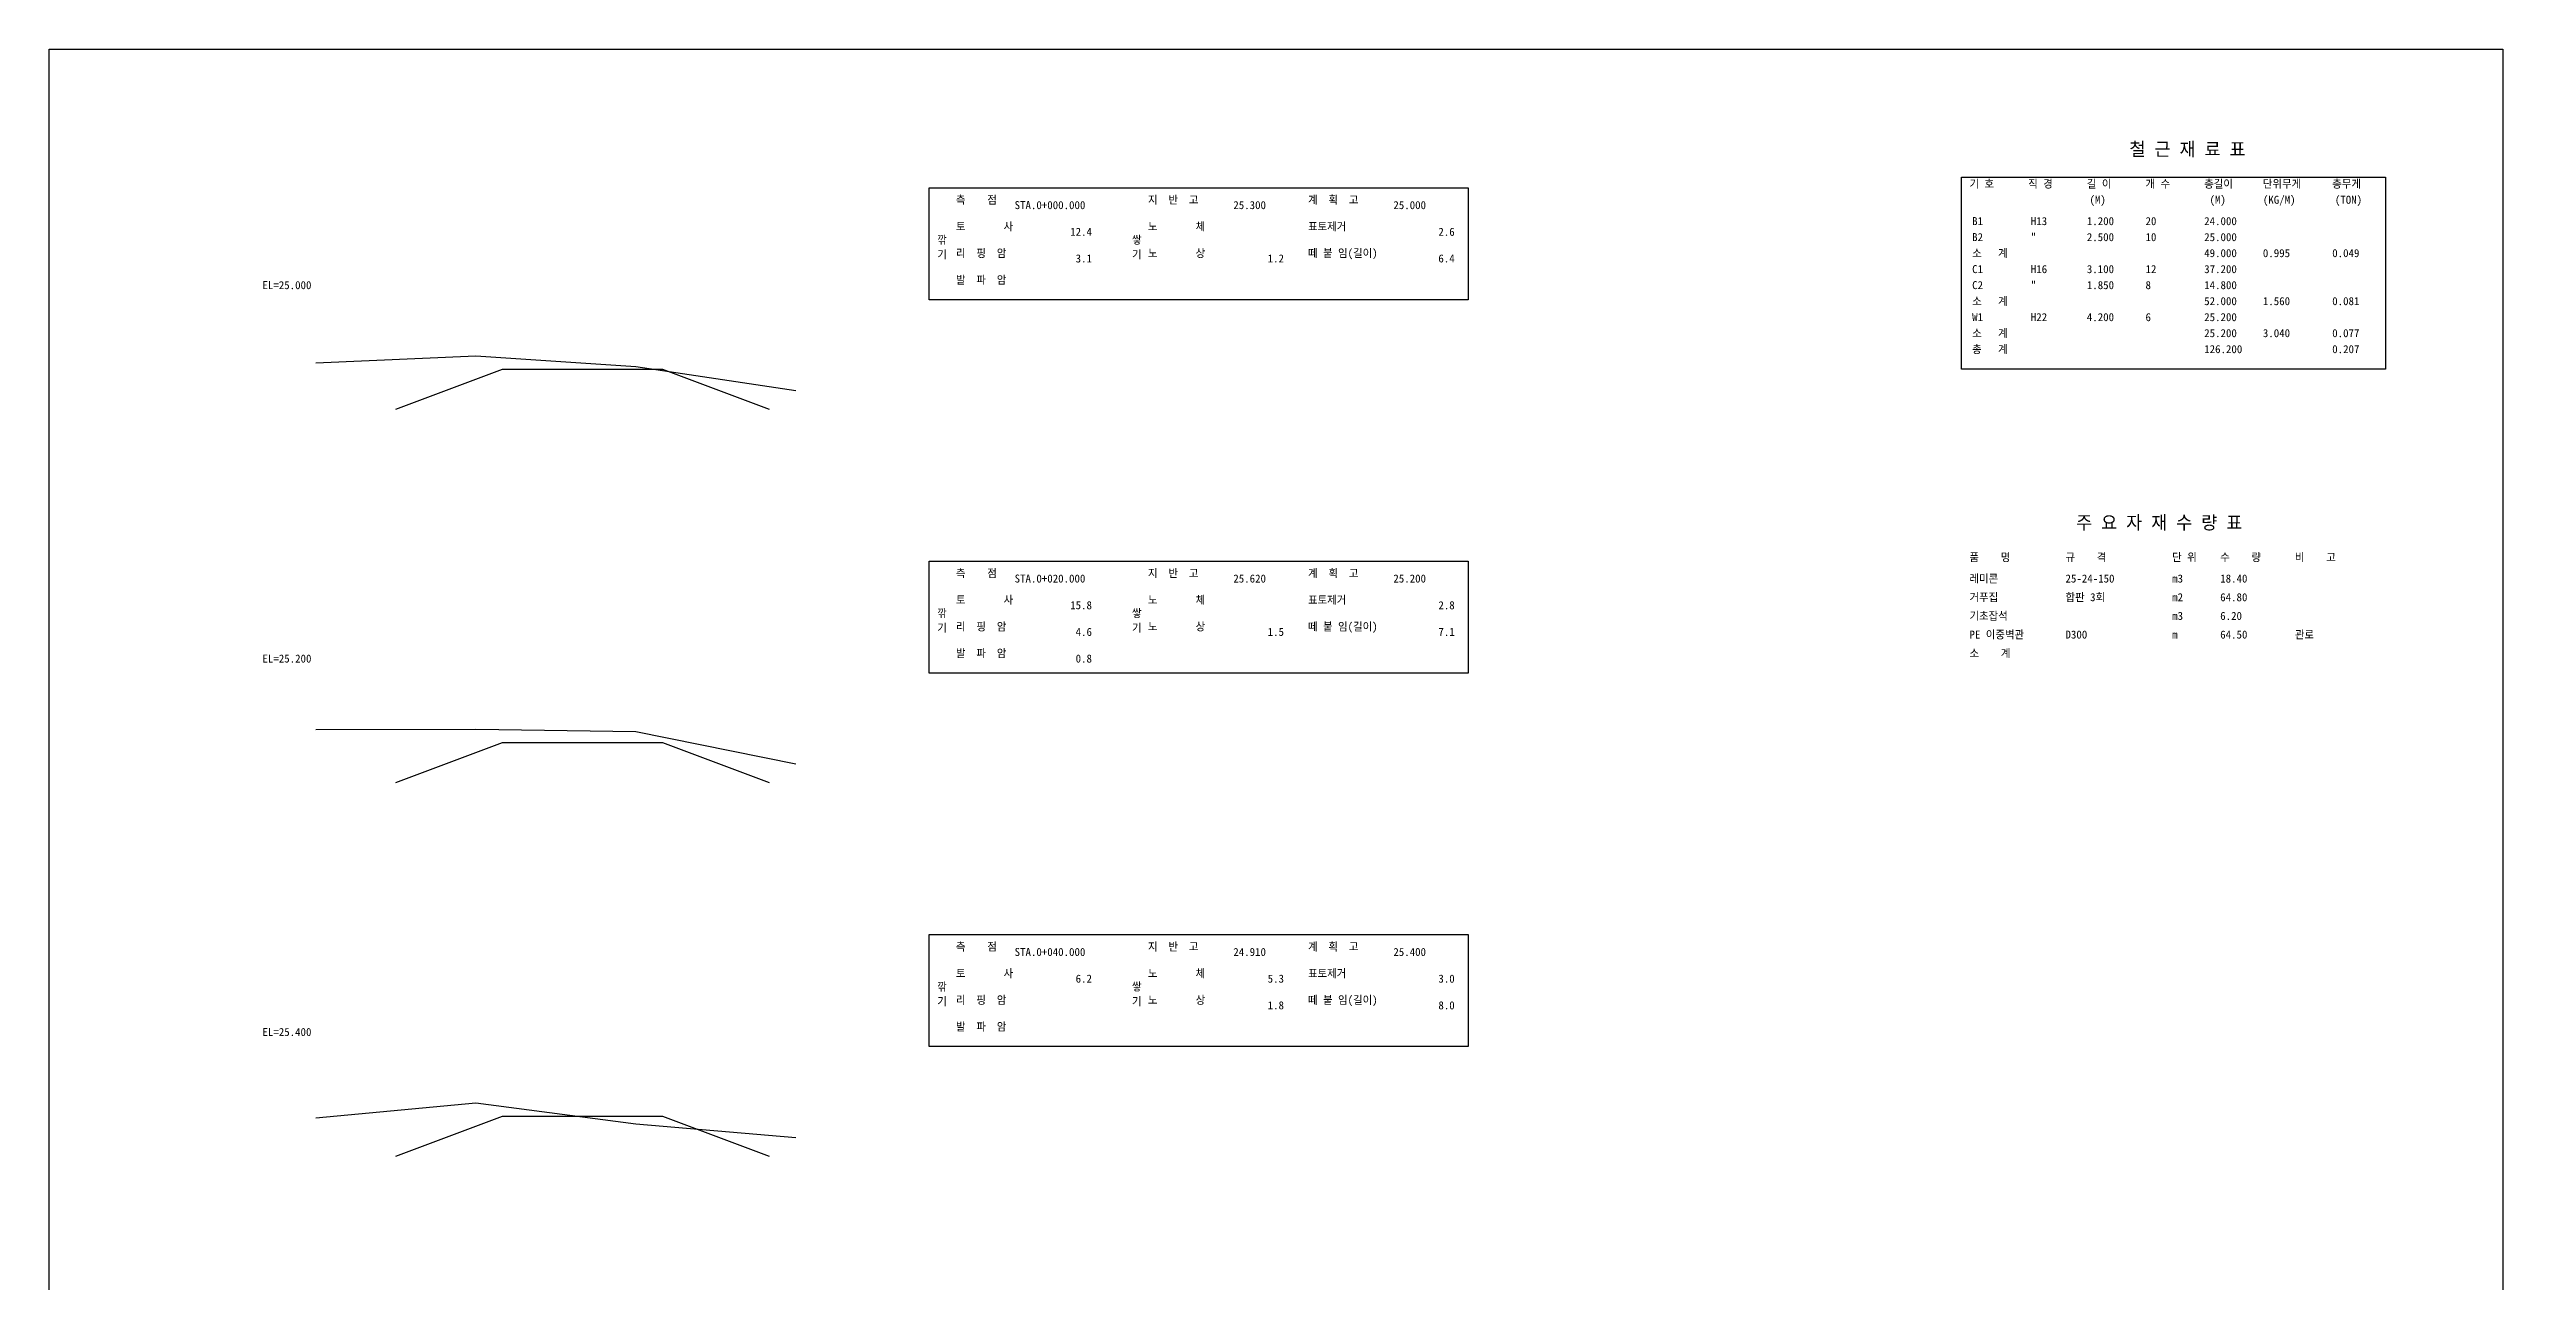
# Model space of a CAD drawing. Header units: metres. Extents: x -32 to 60, y -92 to 6.
# Drawn here: x -32 to 60, y -40.2 to 6 of the extents above; entities that cross this region are included whole.
import ezdxf
from ezdxf.enums import TextEntityAlignment as Align

# ---------------------------------------------------------------- set-up
doc = ezdxf.new("R2010")
doc.units = ezdxf.units.M
for name, color, linetype in [('C-계획', 1, 'Continuous'), ('C-글자', 7, 'Continuous'), ('C-단면', 7, 'Continuous'), ('C-도곽', 8, 'Continuous'), ('C-표', 3, 'Continuous')]:
    doc.layers.add(name, color=color, linetype=linetype)

msp = doc.modelspace()

# ---------------------------------------------------------------- linework, layer by layer
at = {"layer": 'C-계획'}
for points in [[(-19, -7.5), (-15, -6), (-9, -6), (-5, -7.5)], [(-19, -21.5), (-15, -20), (-9, -20), (-5, -21.5)], [(-19, -35.5), (-15, -34), (-9, -34), (-5, -35.5)]]:
    msp.add_lwpolyline(points, dxfattribs=at)
at = {"layer": 'C-단면'}
for points in [[(-22, -5.76), (-16, -5.5), (-10, -5.9), (-4, -6.8)], [(-22, -19.504), (-16, -19.5), (-10, -19.58), (-4, -20.8)], [(-22, -34.072), (-16, -33.5), (-10, -34.29), (-4, -34.8)]]:
    msp.add_lwpolyline(points, dxfattribs=at)
at = {"layer": 'C-도곽'}
msp.add_lwpolyline([(-32, 6), (60, 6), (60, -92), (-32, -92)], close=True, dxfattribs=at)
at = {"layer": 'C-표'}
for points in [[(39.7, 1.2), (55.6, 1.2), (55.6, -6), (39.7, -6)], [(1, 0.8), (21.2, 0.8), (21.2, -3.4), (1, -3.4)], [(1, -13.2), (21.2, -13.2), (21.2, -17.4), (1, -17.4)], [(1, -27.2), (21.2, -27.2), (21.2, -31.4), (1, -31.4)]]:
    msp.add_lwpolyline(points, close=True, dxfattribs=at)

# ---------------------------------------------------------------- texts
at = {"layer": 'C-글자'}
for s, height, p in [('철 근 재 료 표', 0.5, (46, 2)), ('기 호', 0.3, (40, 0.8)), ('직 경', 0.3, (42.2, 0.8)), ('길 이', 0.3, (44.4, 0.8)), ('개 수', 0.3, (46.6, 0.8)), ('총길이', 0.3, (48.8, 0.8)), ('단위무게', 0.3, (51, 0.8)), ('총무게', 0.3, (53.6, 0.8)), ('측    점', 0.3, (2, 0.2)), ('STA.0+000.000', 0.3, (4.2, 0)), ('지  반  고', 0.3, (9.2, 0.2)), ('25.300', 0.3, (12.4, 0)), ('계  획  고', 0.3, (15.2, 0.2)), ('25.000', 0.3, (18.4, 0)), ('(M)', 0.3, (44.5, 0.2)), ('(M)', 0.3, (49, 0.2)), ('(KG/M)', 0.3, (51, 0.2)), ('(TON)', 0.3, (53.7, 0.2)), ('토       사', 0.3, (2, -0.8)), ('노       체', 0.3, (9.2, -0.8)), ('표토제거', 0.3, (15.2, -0.8)), ('B1', 0.3, (40.1, -0.6)), ('B2', 0.3, (40.1, -1.2)), ('H13', 0.3, (42.3, -0.6)), ('"', 0.3, (42.3, -1.2)), ('2.500', 0.3, (44.4, -1.2)), ('1.200', 0.3, (44.4, -0.6)), ('20', 0.3, (46.6, -0.6)), ('10', 0.3, (46.6, -1.2)), ('24.000', 0.3, (48.8, -0.6)), ('25.000', 0.3, (48.8, -1.2)), ('깎', 0.3, (1.3, -1.3)), ('기', 0.3, (1.3, -1.85)), ('리  핑  암', 0.3, (2, -1.8)), ('쌓', 0.3, (8.6, -1.3)), ('기', 0.3, (8.6, -1.85)), ('노       상', 0.3, (9.2, -1.8)), ('떼 붙 임(길이)', 0.3, (15.2, -1.8)), ('소   계', 0.3, (40.1, -1.8)), ('49.000', 0.3, (48.8, -1.8)), ('0.995', 0.3, (51, -1.8)), ('0.049', 0.3, (53.6, -1.8)), ('EL=25.000', 0.3, (-24, -3)), ('발  파  암', 0.3, (2, -2.8)), ('C1', 0.3, (40.1, -2.4)), ('C2', 0.3, (40.1, -3)), ('H16', 0.3, (42.3, -2.4)), ('"', 0.3, (42.3, -3)), ('3.100', 0.3, (44.4, -2.4)), ('1.850', 0.3, (44.4, -3)), ('8', 0.3, (46.6, -3)), ('12', 0.3, (46.6, -2.4)), ('37.200', 0.3, (48.8, -2.4)), ('14.800', 0.3, (48.8, -3)), ('소   계', 0.3, (40.1, -3.6)), ('52.000', 0.3, (48.8, -3.6)), ('1.560', 0.3, (51, -3.6)), ('0.081', 0.3, (53.6, -3.6)), ('W1', 0.3, (40.1, -4.2)), ('소   계', 0.3, (40.1, -4.8)), ('H22', 0.3, (42.3, -4.2)), ('4.200', 0.3, (44.4, -4.2)), ('6', 0.3, (46.6, -4.2)), ('25.200', 0.3, (48.8, -4.2)), ('25.200', 0.3, (48.8, -4.8)), ('3.040', 0.3, (51, -4.8)), ('0.077', 0.3, (53.6, -4.8)), ('총   계', 0.3, (40.1, -5.4)), ('126.200', 0.3, (48.8, -5.4)), ('0.207', 0.3, (53.6, -5.4)), ('주 요 자 재 수 량 표', 0.5, (44, -12)), ('품    명', 0.3, (40, -13.2)), ('규    격', 0.3, (43.6, -13.2)), ('단 위', 0.3, (47.6, -13.2)), ('수    량', 0.3, (49.4, -13.2)), ('비    고', 0.3, (52.2, -13.2)), ('측    점', 0.3, (2, -13.8)), ('STA.0+020.000', 0.3, (4.2, -14)), ('지  반  고', 0.3, (9.2, -13.8)), ('25.620', 0.3, (12.4, -14)), ('계  획  고', 0.3, (15.2, -13.8)), ('25.200', 0.3, (18.4, -14)), ('레미콘', 0.3, (40, -14)), ('25-24-150', 0.3, (43.6, -14)), ('m3', 0.3, (47.6, -14)), ('18.40', 0.3, (49.4, -14)), ('토       사', 0.3, (2, -14.8)), ('노       체', 0.3, (9.2, -14.8)), ('표토제거', 0.3, (15.2, -14.8)), ('거푸집', 0.3, (40, -14.7)), ('합판 3회', 0.3, (43.6, -14.7)), ('m2', 0.3, (47.6, -14.7)), ('64.80', 0.3, (49.4, -14.7)), ('깎', 0.3, (1.3, -15.3)), ('기', 0.3, (1.3, -15.85)), ('리  핑  암', 0.3, (2, -15.8)), ('쌓', 0.3, (8.6, -15.3)), ('기', 0.3, (8.6, -15.85)), ('노       상', 0.3, (9.2, -15.8)), ('떼 붙 임(길이)', 0.3, (15.2, -15.8)), ('기초잡석', 0.3, (40, -15.4)), ('m3', 0.3, (47.6, -15.4)), ('6.20', 0.3, (49.4, -15.4)), ('발  파  암', 0.3, (2, -16.8)), ('소    계', 0.3, (40, -16.8)), ('PE 이중벽관', 0.3, (40, -16.1)), ('D300', 0.3, (43.6, -16.1)), ('m', 0.3, (47.6, -16.1)), ('64.50', 0.3, (49.4, -16.1)), ('관로', 0.3, (52.2, -16.1)), ('EL=25.200', 0.3, (-24, -17)), ('측    점', 0.3, (2, -27.8)), ('지  반  고', 0.3, (9.2, -27.8)), ('계  획  고', 0.3, (15.2, -27.8)), ('토       사', 0.3, (2, -28.8)), ('STA.0+040.000', 0.3, (4.2, -28)), ('노       체', 0.3, (9.2, -28.8)), ('24.910', 0.3, (12.4, -28)), ('표토제거', 0.3, (15.2, -28.8)), ('25.400', 0.3, (18.4, -28)), ('깎', 0.3, (1.3, -29.3)), ('쌓', 0.3, (8.6, -29.3)), ('기', 0.3, (1.3, -29.85)), ('리  핑  암', 0.3, (2, -29.8)), ('기', 0.3, (8.6, -29.85)), ('노       상', 0.3, (9.2, -29.8)), ('떼 붙 임(길이)', 0.3, (15.2, -29.8)), ('EL=25.400', 0.3, (-24, -31)), ('발  파  암', 0.3, (2, -30.8))]:
    msp.add_text(s, height=height, dxfattribs=at).set_placement(p)
for s, p in [('12.4', (7.1, -1)), ('2.6', (20.7, -1)), ('3.1', (7.1, -2)), ('1.2', (14.3, -2)), ('6.4', (20.7, -2)), ('15.8', (7.1, -15)), ('2.8', (20.7, -15)), ('4.6', (7.1, -16)), ('1.5', (14.3, -16)), ('7.1', (20.7, -16)), ('0.8', (7.1, -17)), ('6.2', (7.1, -29)), ('5.3', (14.3, -29)), ('3.0', (20.7, -29)), ('1.8', (14.3, -30)), ('8.0', (20.7, -30))]:
    msp.add_text(s, height=0.3, dxfattribs=at).set_placement(p, align=Align.RIGHT)

doc.saveas('drawing.dxf')
